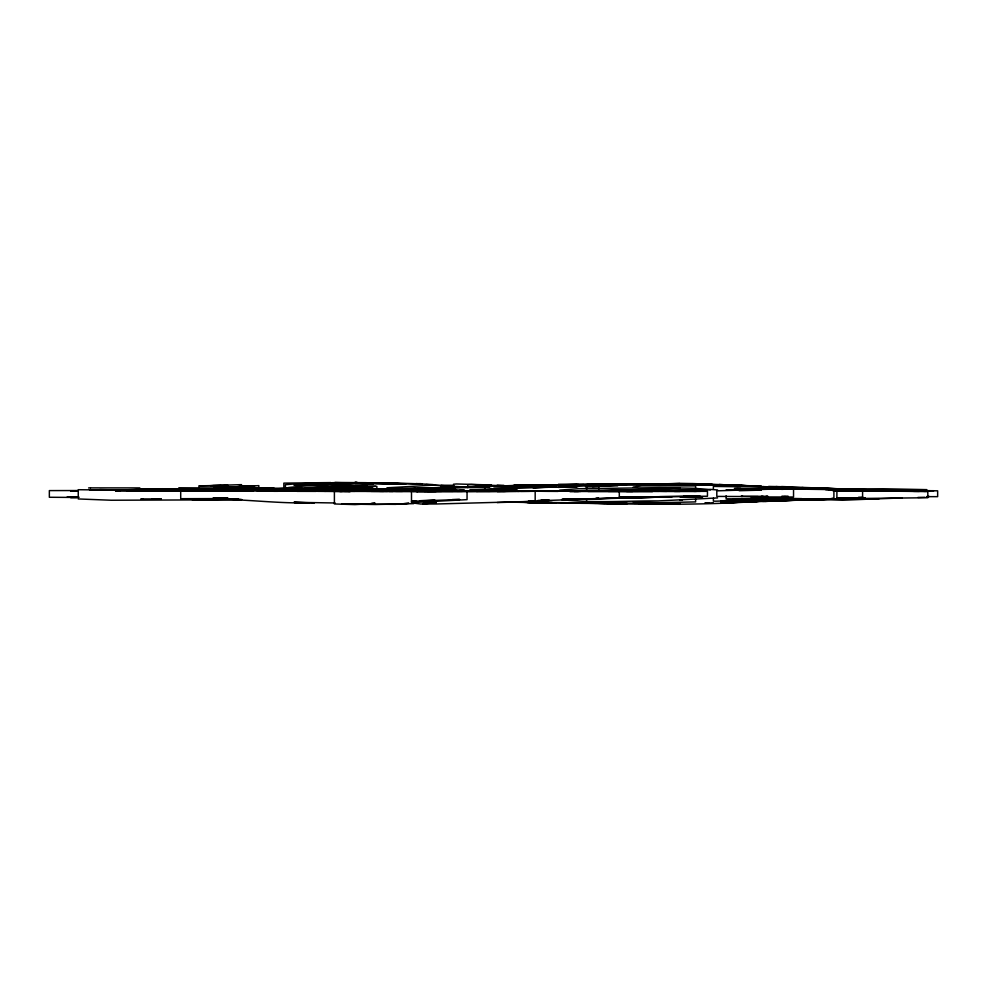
<?xml version="1.0" encoding="UTF-8"?>
<svg xmlns="http://www.w3.org/2000/svg" width="987" height="987" viewBox="0 0 987 987"><rect width="100%" height="100%" fill="white"/><g stroke="black" fill="none" stroke-linecap="round" stroke-linejoin="round"><path stroke-width="1.48" d="M488.849 487.159L489.7 486.727M559.691 490.107L578.444 488.713L659.193 487.652L694.959 488.306L710.467 489.959M305.427 488.22L334.655 486.369L375.677 486.32L376.861 486.381L376.861 489.207M633.185 487.084L641.71 485.863L695.613 485.9L695.613 488.812M586.266 486.073L619.083 484.235L680.031 483.642L608.436 484.531M879.17 498.694L842.553 500.273L814.028 499.225M291.35 488.972L286.724 489.058L360.033 489.281L294.015 488.935L253.388 490.144L256.867 490.107M717.574 497.917L658.23 500.927C626.363 500.705 594.088 503.321 562.405 499.73L598.764 498.867M413.689 503.641L375.282 504.505L341.564 503.962M367.534 486.258C341.231 484.457 314.532 484.518 288.364 487.553L288.364 488.886L320.331 486.899L372.679 487.479M769.404 487.084L762.717 486.665L773.068 487.072M402.462 503.802L408.951 503.284L395.602 504.345L375.282 504.209M493.845 488.072L534.177 486.369L551.708 487.084M415.909 500.964L411.493 501.297L459.695 499.471L452.194 499.582M254.695 489.096L259.963 488.738L238.484 487.183L217.189 488.084M176.735 489.194L161.942 489.737M215.154 487.825L254.72 485.9L250.488 486.085M515.152 485.456L513.339 485.579L558.124 484.728L494.117 486.122M735.364 490.058L761.285 488.577L833.904 489.638L833.904 497.843L830.918 498.694L784.505 499.706M800.469 498.916L773.993 500.557L809.55 498.891M799.347 499.878L782.851 500.841M760.928 501.112C702.793 505.43 644.499 504.419 586.266 503.21L619.083 503.456L506.442 501.889M780.1 499.903L775.905 500.384M780.285 500.002L781.605 499.915M800.432 498.916L758.744 500.804L801.925 498.978L726.111 498.805L726.111 495.745M188.085 491.02L129.519 490.712L170.665 491.032L139.204 490.946L142.967 490.798M775.905 500.175L780.186 499.903L750.243 501.149M465.185 487.122L486.023 487.109M770.909 500.878L764.802 501.26L771.242 500.902M804.824 499.953L762.717 501.433M820.789 498.966L813.535 499.41L824.367 499.373M537.816 500.483L547.97 499.878M736.623 499.953L720.658 500.915L761.285 498.743L784.64 498.657M218.682 488.084L229.058 487.479L213.784 488.072M290.98 488.01L273.707 489.021L251.019 488.849M783.061 500.125L785.96 499.953M468.233 490.835L462.817 491.107M420.265 500.717L434.786 499.903M490.884 486.32L486.48 487.023M504.986 486.085L525.109 485.333M725.013 502.914L720.658 503.148L760.928 501.174L727.912 502.753M770.218 500.927L767.38 501.075L864.304 498.139L839.653 498.151M386.916 487.812L432.479 485.185L465.987 487.072M469.935 489.638L517.496 488.713L507.343 489.046M750.934 488.762L788.231 489.034M413.097 502.988L420.635 504.012L436.229 503.987L535.176 501.322L535.176 491.279L520.803 491.341M752.908 501.791L729.541 502.358L781.605 500.915L768.256 501.26M825.65 499.311L833.016 499.027M328.844 487.097L375.677 486.32M282.27 491.032L354.962 490.625L400.599 489.009M549.056 499.903L540.987 500.298M745 501.889L729.146 502.42M822.245 499.706L842.553 498.657L801.925 500.261M902.056 497.929L868.437 499.2L861.491 498.262M288.364 488.886L296.914 488.491M439.129 488.096L455.093 487.331M230.168 489.046L233.068 488.91L228.713 488.997M427.914 488.01L436.229 487.8L406.644 488.947L455.093 487.64L443.175 488.072M569.857 490.934L589.695 490.971M742.421 499.619L761.285 498.743L745.827 498.731L784.505 498.423M578.444 486.48L575.495 486.603M860.072 498.139L853.311 498.435M115.38 490.675L148.408 491.032M389.594 489.577L390.901 489.589L277.865 490.169L398.551 489.071L366.251 489.934M577.025 484.555L497.177 486.11L522.851 486.122M573.028 490.983L575.224 490.897M733.723 501.914L720.658 502.482L746.517 501.347L736.623 501.791M295.644 485.308C341.416 483.729 387.336 481.668 433.083 484.592L433.17 484.605M488.91 486.246L456.549 487.122L531.043 485.259M864.871 491.144L862.589 491.242L862.589 498.46L927.817 497.732L927.817 491.366L864.871 491.144L927.817 491.366M704.693 503.247L713.367 502.889M354.962 490.625L366.572 490.157M369.483 490.033L398.773 489.404L314.335 490.366L334.655 490.021M426.581 488.701L416.958 489.071M666.496 502.889L610.743 503.321L626.338 503.481L598.764 502.815M729.368 502.099L735.167 501.877M772.241 501.125L777.596 500.915M395.602 489.466L398.773 489.33L334.655 490.058M524.405 485.752L558.124 484.876L498.805 485.863M644.869 485.11L700.338 484.79L760.928 486.172L692.356 483.544L619.922 484.259M788.391 489.058L781.605 489.33L793.536 488.984M764.839 501.396L777.028 500.927M88.608 487.948L90.446 487.874M247.577 486.196L216.548 487.751L248.156 486.122M337.554 484.111L354.962 483.482L373.826 484.136M308.524 488.059L314.335 487.837M395.602 489.157L407.927 488.713M589.005 485.061L608.226 484.679M345.721 503.851L364.178 503.851M371.852 503.567L374.924 503.456L354.962 504.604L334.396 503.95L334.396 491.218L344.044 491.131M582.799 498.904L561.541 499.533M839.653 498.225L851.263 497.941M862.872 497.806L836.1 498.657M90.582 487.886L139.858 487.911M375.282 489.416L378.268 489.305L365.153 489.12M450.06 487.763L453.958 487.627L448.271 487.812L455.081 487.652M476.869 486.801L481.15 486.653L463.804 487.072M486.838 486.862L487.689 486.838M460.263 490.058L462.743 489.971M354.962 504.184L363.672 503.888L346.215 503.863M682.325 500.064L680.031 500.15L681.079 500.113M747.48 501.914L729.368 502.358L740.978 501.914M249.353 486.11L258.828 485.629L258.828 488.429M375.282 489.688L294.015 490.946L354.962 490.736L355.641 490.724L294.015 490.946M463.791 487.097L468.134 486.961M558.161 484.975L579.246 484.703L578.444 484.703M558.124 485.135L609.127 484.284M668.421 485.135L700.338 484.814L735.204 485.801L680.031 484.284M533.844 501.396L497.177 502.568M598.764 498.768L666.632 496.942L632.136 497.855M751.132 501.581L761.285 501.236L751.132 501.433M229.095 489.021L264.393 488.059L270.944 488.91M209.441 490.49L238.151 490.268M450.825 488.072L367.361 489.133L420.265 488.614M354.962 489.749L390.161 488.849M462.348 487.072L498.151 485.962M497.177 486.11L508.391 485.74M514.116 485.579L530.809 485.394M427.433 488.479L408.865 489.021M865.365 497.954L840.505 498.719M175.933 489.108L216.363 488.75M375.282 489.515L389.643 489.318L349.583 490.12M479.719 487.084L487.948 486.813M355.813 491.094L370.026 490.576M666.632 496.967L630.693 497.818M210.613 485.641L241.507 484.629L241.507 487.442M115.368 490.083L147.038 489.478L115.627 490.107M114.282 490.132L162.855 488.725M314.335 484.679L294.015 485.259L328.844 484.383M494.277 489.478L475.697 489.996L550.425 487.01L576.901 486.961L571.128 487.072M456.808 491.316L478.041 491.279L416.514 491.489L531.191 491.094M600.676 490.823L639.391 489.564L551.782 491.205M739.164 490.724L761.285 490.107L759.484 490.157M705.298 503.012L709.332 502.901M178.82 487.775L302.343 488.491M285.959 488.577L370.248 488.997M460.769 487.109L472.045 486.801M405.151 488.861L491.686 486.406M612.137 484.444L627.781 484.161M552.239 487.084L556.36 486.973M547.81 487.307L532.931 487.664L548.118 487.196M443.422 490.403L464.272 489.836M227.269 497.966L212.748 498.361L228.713 498.669M778.965 498.854L827.957 498.867L825.144 498.83M562.479 499.163L571.189 498.941M375.282 489.885L283.861 491.032M456.549 490.194L361.982 491.094M335.087 502.975L294.015 502.309M917.885 497.448L925.053 497.288M497.177 485.974L517.496 485.518M591.842 484.395L619.873 483.951M839.271 498.016L842.553 497.954M517.496 485.357L609.991 484.161M562.467 487.245L558.124 487.331L586.599 485.851L586.599 489.626M528.427 501.112L639.391 497.288L562.479 499.607M858.567 497.251L862.872 497.164M150.456 490.588L89.521 489.749L109.717 490.045M249.415 488.849L235.362 488.972L238.36 489.058M558.124 484.802L524.023 485.419M598.764 484.37L618.775 483.988L598.764 484.247M620.046 484.259L639.391 483.914M375.282 488.873L415.909 488.405M413.689 491.403L296.914 491.218L456.549 490.181L429.049 490.613M424.25 491.403L435.07 491.292M758.139 496.584L716.809 496.412L716.809 490.86L758.139 489.515M200.238 485.801L228.145 485.481L198.918 485.801L198.918 488.627M212.748 485.592L221.211 485.542M294.015 488.553L172.12 489.133L126.262 490.391M228.17 490.354L212.748 490.613L237.275 490.268M633.592 484.123L659.711 483.741M363.315 489.071L402.745 488.553M358.639 489.244L356.541 489.268L375.282 488.984M349.04 490.86L350.323 490.835L336.073 491.032M324.575 491.341L395.602 491.168L339.565 491.353L395.602 490.736L354.962 491.255L392.456 490.699M435.39 491.292L459.695 491.242M626.868 484.543L619.083 484.654M769.996 489.231L761.285 489.367L793.536 488.873L793.536 497.016L750.934 496.917M198.239 499.915L111.173 500.236L78.257 498.953L78.257 489.712L111.173 490.058M201.138 499.866C237.287 497.621 273.189 503.888 309.338 502.765L294.015 502.408L314.335 502.988M662.721 496.967L632.124 497.164M793.832 498.953L715.624 501.186L713.379 501.149L713.379 498.201M140.265 488.836L179.363 488.812M172.12 489.133L160.548 489.293L173.157 489.133M273.707 488.306L225.172 488.738L258.397 488.898L267.452 489.219L267.452 489.885M376.812 488.836L415.909 488.614M354.962 491.218L373.419 490.983L371.902 490.983M413.097 491.427L516.435 491.329M529.674 491.316L476.388 491.44M619.083 490.613L603.637 490.823L611.521 490.699M241.778 499.496L192.44 500.051L233.068 499.397L214.376 497.867L228.75 498.558M700.338 496.227L683.374 496.399L707.457 496.239L707.457 491.329L674.429 491.415M268.057 491.032L321.33 490.317M736.66 488.565L740.978 488.614L734.402 488.54L756.943 489.058M563.256 491.131L580.134 491.02M655.257 490.662L659.711 490.613L642.648 490.773L693.084 490.416M659.711 496.646L699.055 496.239M696.316 496.264L619.305 497.164L619.305 491.316L632.618 491.464M829.66 498.978L819.444 498.928M617.702 485.838L592.237 486.431L619.083 485.086L666.496 485.296M334.655 491.032L326.635 491.07L340.7 490.971L276.286 491.057M340.429 491.366L342.39 491.341M422.288 491.218L546.65 491.057M487.96 491.292L548.291 491.057L502.667 491.329M717.574 489.971L710.615 489.392L632.272 490.835L666.632 491.366M639.391 491.279L626.412 491.353L680.031 491.427M929.248 496.461L926.855 496.461M583.922 484.58L558.124 484.605L610.632 484.161M586.771 484.518L596.234 484.876M632.136 484.123L639.391 484.062M614.062 484.296L627.781 484.173M192.44 488.96L227.812 488.725M585.476 486.776L598.764 486.628M167.642 490.564L115.528 490.613M228.133 498.571L180.707 498.694L180.707 490.761L236.004 490.81M374.875 490.983L395.602 490.995L387.768 490.983M411.653 490.699L452.836 491.057M401.401 491.032L456.08 490.465L452.379 490.342M630.952 490.81L575.076 490.946L600.108 490.872M648.101 496.954L632.124 497.053M253.388 488.466L274.707 488.479M177.931 489.984L163.089 490.033M219.793 490.243L239.693 490.144L233.068 490.144M294.015 490.12L253.388 490.144L386.139 489.725L382.956 489.453M246.479 491.032L253.388 490.983L247.577 491.032M299.715 491.23L302.281 491.23L297.087 491.23L367.892 491.094M513.82 491.168L517.496 491.144L497.177 491.44L543.01 491.242M578.444 491.255L537.816 491.267L598.764 490.872L587.87 490.884M619.083 490.835L643.092 490.786M587.956 491.44L652.691 491.452L569.709 491.477L580.627 491.427M151.801 499.015L161.362 498.953L140.882 498.928L142.967 498.928M228.713 498.928L238.521 498.941L223.79 498.928M334.877 482.458L366.51 482.68M77.862 490.539L49.35 490.601L49.35 497.263L77.8 497.46M126.262 490.342L172.12 490.477L128.816 490.416L161.967 491.032M247.86 491.032L253.388 490.995M278.05 491.032L350.323 491.366L294.015 491.181L319.566 491.193L296.914 491.205M314.335 490.823L354.962 490.724M295.816 491.032L301.183 491.131M392.863 491.292L336.382 491.255L410.987 491.427M462.496 490.699L502.112 490.909M831.042 488.935L824.91 488.923M427.322 491.366L505.393 491.378M497.177 491.316L468.529 491.403M517.496 491.366L519.187 491.353M537.816 491.119L558.124 491.156M893.346 491.032L903.5 490.971L859.973 491.045M400.697 484.086L335.543 482.606L294.015 483.988L285.391 484.703L285.391 489.17M558.124 484.58L578.444 484.518M586.253 486.258L598.764 486.209L598.764 489.219M192.44 490.81L135.466 490.736M186.629 491.032L195.34 491.032M189.529 491.032L195.155 491.032M276.113 491.242L273.596 491.144M833.571 489.058L883.192 488.75L926.867 489.638M278.05 491.218L273.707 491.193L350.323 491.366L347.992 491.329M335.691 491.168L334.655 491.168L375.282 491.267M371.087 491.341L383.536 491.378M558.124 491.403L541.604 491.267L549.722 491.292M862.872 491.008L870.818 491.045L833.855 490.712L857.074 491.032M766.109 496.313L767.923 496.313L740.978 496.35L742.779 496.338M233.068 499.545L240.655 499.521M801.925 499.052L816.705 499.003L785.134 498.941M273.707 489.984L294.015 489.947M314.335 490.107L354.962 489.885M161.017 490.897L180.831 491.032L99.675 489.601M415.909 490.712L417.649 490.712M354.16 491.094L354.962 491.094M395.602 491.341L436.229 491.292L336.851 491.181M476.869 491.168L497.177 491.181M696.316 491.403L659.711 491.304M913.543 491.341L927.509 491.366M233.068 498.941L235.856 498.941M556.36 502.852L510.674 502.05M634.049 503.321L639.391 503.308M686.607 484.802L680.031 484.802L701.88 484.839M340.836 489.318L334.655 489.293L354.962 489.342M298.185 490.12L311.695 490.12M115.183 490.329L121.019 490.379L115.393 490.354M375.282 490.786L361.156 490.786L395.602 489.096L476.869 487.381L485.246 487.479L485.246 490.539M273.707 491.304L278.05 491.292M303.848 491.193L314.335 491.193L261.641 490.995M537.36 491.057L543.455 491.082M880.133 491.082L872.483 491.082L883.192 491.008M337.776 491.279L374.813 491.267M415.909 491.242L441.559 491.353M499.101 491.279L499.965 491.279M574.101 491.464L578.444 491.464M923.82 491.353L926.546 491.341M927.114 496.658L937.65 496.658L937.65 490.823L903.5 490.551L933.764 490.724M740.164 498.928L740.978 498.928M822.245 499.052L836.902 499.015L836.902 491.144L834.175 490.995M247.182 488.75L253.388 488.75M115.38 490.329L118.193 490.329M636.097 490.81L639.391 490.81M140.882 490.934L163.41 491.032M366.498 491.304L402.462 491.378M413.824 491.316L436.229 491.452M608.276 491.39L619.083 491.403M389.174 491.378L393.011 491.39M580.504 503.296L619.083 503.567M238.805 488.146L233.068 488.121M903.5 490.514L923.635 490.576M834.163 491.168L836.655 491.181M634.764 491.267L637.984 491.279M650.544 491.292L659.119 491.329M693.849 491.329L700.338 491.353M230.168 491.032L131.493 490.539M199.633 490.81L212.748 490.86M257.249 490.983L273.707 491.032L213.291 490.958L228.503 491.032M317.654 491.304L325.55 491.316M700.338 497.053L680.031 496.893L702.658 497.078L701.449 497.066M597.801 503.284L605.031 503.358M603.452 503.284L615.394 503.321M847.364 490.502L888.041 489.799L916.935 490.539M903.5 491.23L883.192 491.144L919.44 491.329L903.5 491.23L908.558 491.255M432.429 491.255L434.811 491.267M442.053 491.255L453.033 491.341M479.781 491.279L490.157 491.329M411.493 491.378L417.822 491.39L411.493 491.242L411.493 502.617L467.048 499.632L467.048 491.292L456.549 491.23M334.655 491.316L341.49 491.341M344.512 491.353L350.434 491.378M115.59 490.342L120.019 490.366M151.801 490.847L179.72 491.032M79.12 497.238L66.993 497.164L77.8 497.238M596.234 503.296L536.755 502.58M653.9 503.863L680.031 504.024L652.456 503.851M930.457 490.724L923.82 490.675L929.248 490.798M436.229 491.23L462.397 491.366M185.988 490.761L192.44 490.798M761.285 496.288L763.099 496.301M828.044 489.416L863.995 489.799L848.364 489.355M848.721 489.564L864.279 489.971L848.684 489.367M350.619 491.279L354.962 491.316M379.625 491.316L387.435 491.366M314.335 491.107L324.106 491.193M172.12 490.958L180.831 491.07L111.173 490.008M832.411 498.928L835.088 498.953M627.781 503.53L615.148 503.308L625.659 503.481M454.045 485.863L441.806 485.937L446.223 486.122M131.493 490.342L183.73 491.045L151.801 490.551M316.309 491.107L321.663 491.168M251.932 491.032L233.068 490.81L250.488 491.02M115.763 490.995L118.785 491.032M552.189 502.432L522.913 501.927M669.865 484.111L655.997 483.975L671.32 484.123M625.758 503.518L619.552 503.432M866.857 489.7L700.338 484.79M751.551 490.008L726.111 489.873M833.855 490.884L847.87 491.045L833.016 490.897M370.668 491.218L374.616 491.267M910.174 490.28L903.5 490.045L913.506 490.329M807.736 488.294L862.872 489.836M131.493 490.329L173.428 490.909M655.356 503.863L659.711 503.925M527.391 502.494L535.707 502.617L514.4 502.223M866.45 490.083L882.057 490.428M575.47 503.049L578.444 503.111M525.738 502.284L552.177 502.753M833.855 490.638L842.553 490.934L833.855 490.65M354.962 482.68L395.602 483.642M598.764 503.296L619.083 503.752M768.577 486.431L781.605 486.702M848.018 490.786L825.638 489.663M524.405 502.272L530.722 502.42M740.978 485.604L730.812 485.345L760.928 486.172L700.338 484.247L720.658 485.086M781.605 486.542L842.553 489.009L822.245 487.96M764.839 486.801L771.908 487.06M330.744 482.581L283.837 483.124L283.837 489.219M517.496 502.161L553.041 502.79L508.33 501.902M804.849 489.071L776.127 487.516L801.925 488.466L792.487 487.849M853.237 490.897L855.532 490.958L842.553 490.736L866.746 491.008M491.44 484.999L456.364 483.963L453.477 484.235L453.477 485.296L441.164 485.246L441.164 486.505M497.177 485.172L503.888 485.357M750.564 485.814L760.928 486.122M765.641 487.097L713.379 486.406L713.379 489.355M415.909 484.025L396.28 483.457M750.145 489.392L745.827 489.256L751.452 489.453M712.145 484.272L680.031 483.445L655.997 484.037M796.447 488.244L761.285 487.047L764.197 487.097M807.724 488.861L813.535 489.071M305.859 491.23L303.243 491.131M813.535 499.545L822.245 499.854L813.177 499.36M354.962 483.482L372.383 484.123M853.311 489.268L865.254 490.033M775.905 486.69L781.605 486.912L775.905 486.591M740.978 486.073L732.268 485.69L743.877 486.073M745.456 486.06L731.577 485.185M823.689 498.941L829.499 499.2M776.596 487.084L773.993 486.949L777.04 487.122M761.285 486.739L768.737 487.109M822.245 498.891L827.945 499.175M766.689 486.751L772.661 487.06M426.076 484.543L450.738 486.147M862.872 489.897L864.279 489.971M810.019 488.232L801.925 487.788L812.535 488.762M730.22 485.11L719.165 484.481M801.925 487.541L808.674 488.158M399.957 484.161L395.602 483.889L398.39 484.136M764.407 486.739L770.144 487.109M633.185 501.939L659.612 502.691L695.613 501.902L695.613 498.99M366.708 487.936L370.927 488.121M510.464 486.085L471.478 484.518L467.702 484.716L467.702 487.59M586.599 500.286L586.599 503.148M436.229 502.864L422.683 503.641L436.229 502.864M236.473 486.825L235.066 486.912L253.03 485.912L236.473 486.825M819.296 498.916L813.399 499.249L819.296 498.928M702.658 489.934L700.338 490.058L706.68 489.762L702.658 489.934M312.756 488.072L309.869 488.195L314.335 488.022L312.756 488.072M598.764 498.324L595.864 498.423L598.764 498.324M629.373 497.09L619.083 497.423L629.373 497.09M740.978 498.768L733.329 499.052L761.285 498.534L740.978 498.768M659.711 488.639L639.391 489.367L680.031 488.072L659.711 488.639M375.282 503.481L370.927 503.629L375.282 503.481M374.505 489.503L354.962 490.144L374.505 489.503M857.234 498.04L842.553 498.472L860.084 497.991L857.234 498.04M842.553 498.151L836.754 498.275L842.553 498.151M740.978 502.099L729.368 502.297L740.978 502.099M671.765 496.831L665.744 496.917L671.765 496.831M621.983 497.929L619.083 497.966L621.983 497.941M680.031 503.419L639.391 503.58L680.031 503.419M842.553 498.669L841.479 498.682L842.553 498.719M395.602 483.322L375.282 483.457L405.756 484.123L395.602 483.334M76.924 497.448L70.533 497.485L76.924 497.448M784.986 496.449L781.605 496.461L788.391 496.449L784.986 496.449M192.44 491.008L177.931 491.032L192.44 491.02M585.032 503.234L578.444 503.234L585.032 503.234M680.031 504.234L639.391 503.913L680.031 504.295M420.894 483.655L415.909 483.642L422.399 484.012L420.894 483.655M238.003 488.738L233.068 488.725L238.003 488.738M316.111 491.304L296.914 491.304L316.111 491.304M781.605 498.472L761.285 498.386L801.925 498.694L781.605 498.472M77.8 490.798L70.533 490.749L77.8 490.798M869.041 490.872L866.574 490.847L869.041 490.872M743.174 489.885L740.978 489.848L743.174 489.885M254.56 488.22L253.388 488.195L254.56 488.22M357.146 482.47L354.962 482.433L357.146 482.47M847.068 490.502L842.59 490.403L862.872 490.835L847.068 490.502M753.723 485.986L740.978 485.542L753.723 485.986"/></g></svg>
